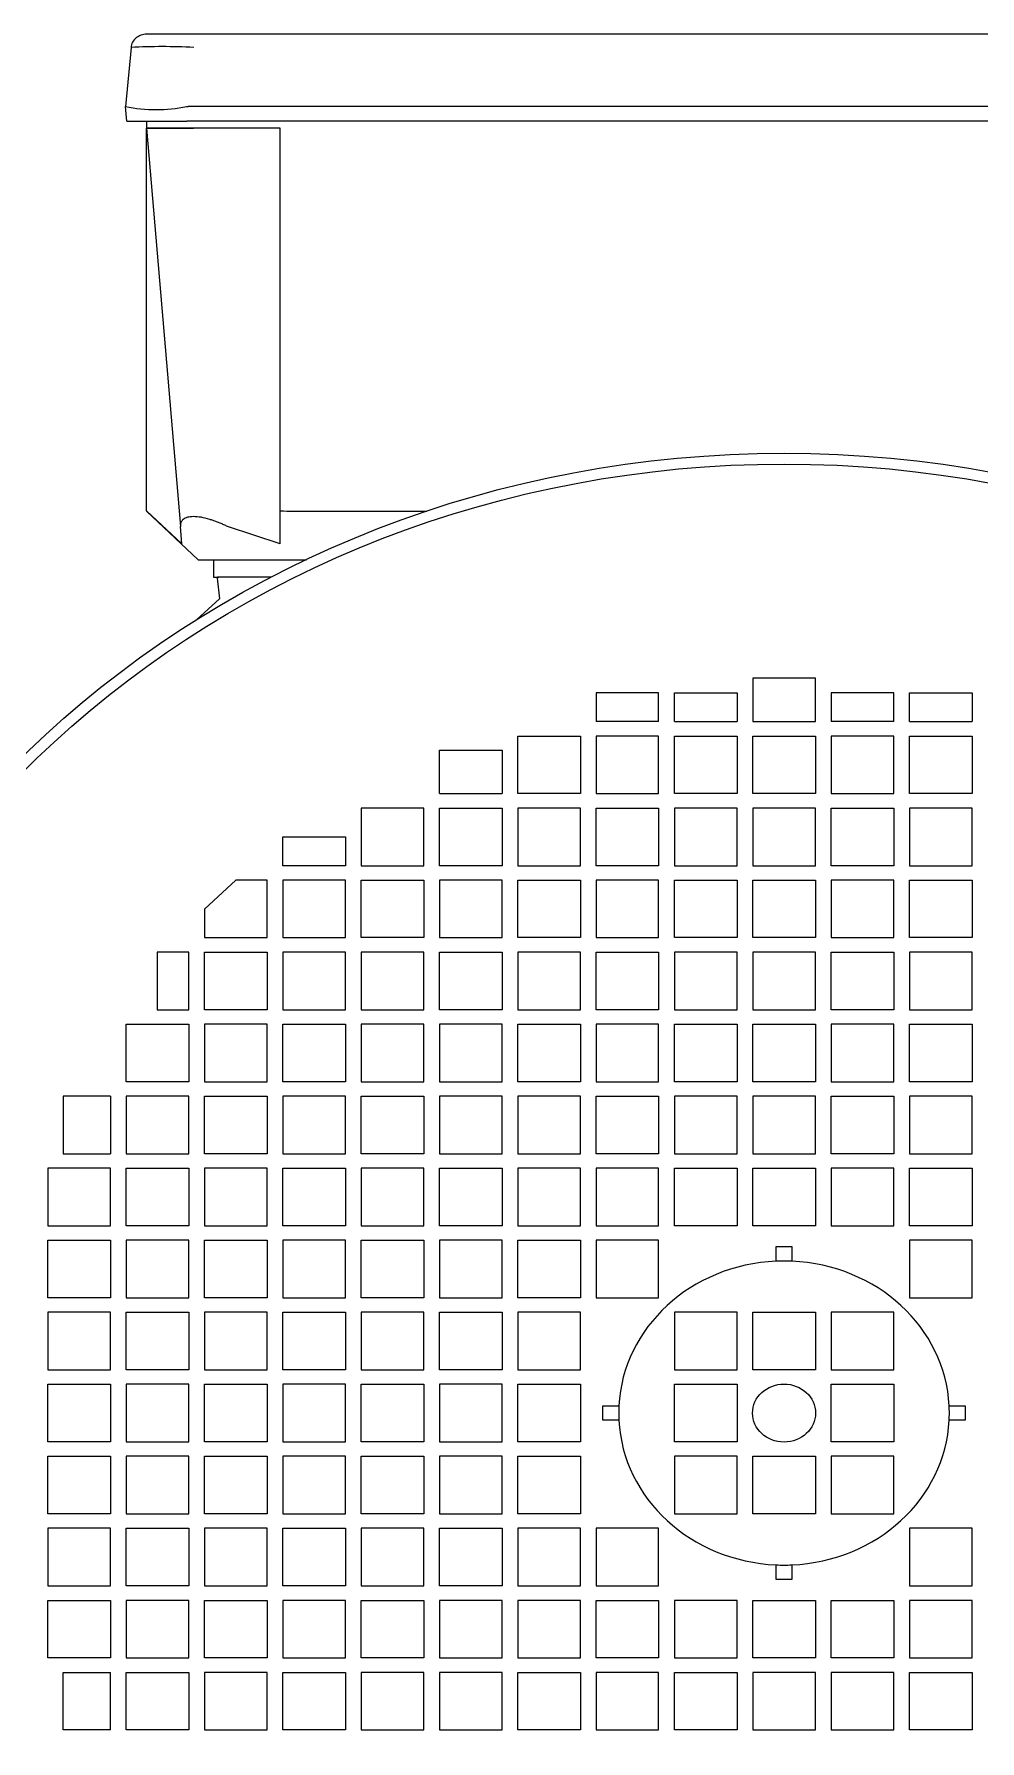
# Model space of a CAD drawing. Extents: x -1899985 to 1774885, y 556286 to 2175695.
# Drawn here: x -665998.1 to -665856, y 581512.6 to 581768.9 of the extents above; entities that cross this region are included whole.
import ezdxf

# ---------------------------------------------------------------- set-up
doc = ezdxf.new("R2010")
doc.units = 0
doc.header["$LTSCALE"] = 10
doc.header["$MEASUREMENT"] = 0
for name, color, linetype in [('20剖面图$0$JVOG4900B6S8', 7, 'Continuous'), ('20剖面图$0$S-SB', 21, 'Continuous'), ('A-LIN-V', 9, 'Continuous')]:
    doc.layers.add(name, color=color, linetype=linetype)

# ---------------------------------------------------------------- blocks, each defined once
blk = doc.blocks.new('20剖面图$0$rer34')
at = {"layer": '20剖面图$0$JVOG4900B6S8', "color": 1, "linetype": 'Continuous'}
for p, q in [((1598416.23, -75491.19), (1598415.45, -75500.08)), ((1598424.89, -75489.21), (1598418.39, -75489.21)), ((1598587.54, -75489.21), (1598424.89, -75489.21)), ((1598415.45, -75500.09), (1598415.45, -75500.08)), ((1598415.64, -75502.25), (1598415.45, -75500.09)), ((1598588.32, -75500.08), (1598424.11, -75500.08)), ((1598415.64, -75502.25), (1598423.92, -75502.25)), ((1598418.36, -75502.25), (1598418.36, -75503.34)), ((1598588.51, -75502.25), (1598423.92, -75502.25)), ((1598418.36, -75560.78), (1598418.36, -75503.34)), ((1598418.36, -75503.34), (1598423.07, -75563.16)), ((1598424.86, -75503.34), (1598418.36, -75503.34)), ((1598418.36, -75503.34), (1598424.88, -75503.34)), ((1598424.86, -75503.34), (1598424.88, -75503.34)), ((1598436.84, -75503.34), (1598424.88, -75503.34)), ((1598436.84, -75560.78), (1598436.84, -75503.34)), ((1598418.36, -75560.78), (1598418.36, -75560.86)), ((1598423.27, -75565.73), (1598418.36, -75560.78)), ((1598425.52, -75568.13), (1598418.36, -75560.86)), ((1598436.84, -75565.73), (1598436.84, -75560.78)), ((1598438.61, -75560.86), (1598457.06, -75560.86)), ((1598423.27, -75565.73), (1598423.07, -75563.16)), ((1598436.84, -75565.73), (1598429.57, -75563.16)), ((1598425.52, -75568.13), (1598438.61, -75568.13)), ((1598427.6, -75568.13), (1598427.6, -75570.73)), ((1598438.61, -75568.13), (1598440.44, -75568.13)), ((1598427.6, -75570.73), (1598428.29, -75570.73)), ((1598428.15, -75570.88), (1598428.43, -75574)), ((1598435.6, -75570.73), (1598428.29, -75570.73)), ((1598428.43, -75574), (1598425.32, -75577.12)), ((1598502.08, -75585.93), (1598502.08, -75592.45)), ((1598510.73, -75585.93), (1598502.08, -75585.93)), ((1598510.73, -75592.45), (1598510.73, -75585.93)), ((1598489.09, -75588.1), (1598480.45, -75588.1)), ((1598480.45, -75588.1), (1598480.45, -75592.45)), ((1598489.09, -75592.45), (1598489.09, -75588.1)), ((1598491.27, -75592.45), (1598491.27, -75588.1)), ((1598491.27, -75588.1), (1598499.91, -75588.1)), ((1598499.91, -75588.1), (1598499.91, -75592.45)), ((1598521.54, -75588.1), (1598512.9, -75588.1)), ((1598512.9, -75588.1), (1598512.9, -75592.45)), ((1598521.54, -75592.45), (1598521.54, -75588.1)), ((1598523.72, -75588.1), (1598532.36, -75588.1)), ((1598523.72, -75592.45), (1598523.72, -75588.1)), ((1598532.36, -75588.1), (1598532.36, -75592.45)), ((1598489.09, -75592.45), (1598480.45, -75592.45)), ((1598491.27, -75592.45), (1598499.91, -75592.45)), ((1598502.08, -75592.45), (1598510.73, -75592.45)), ((1598521.54, -75592.45), (1598512.9, -75592.45)), ((1598523.72, -75592.45), (1598532.36, -75592.45)), ((1598469.64, -75594.62), (1598478.28, -75594.62)), ((1598469.64, -75603.26), (1598469.64, -75594.62)), ((1598478.28, -75594.62), (1598478.28, -75603.26)), ((1598489.09, -75594.62), (1598480.45, -75594.62)), ((1598480.45, -75594.62), (1598480.45, -75603.26)), ((1598489.09, -75603.26), (1598489.09, -75594.62)), ((1598491.27, -75603.26), (1598491.27, -75594.62)), ((1598491.27, -75594.62), (1598499.91, -75594.62)), ((1598499.91, -75594.62), (1598499.91, -75603.26)), ((1598502.08, -75603.26), (1598502.08, -75594.62)), ((1598502.08, -75594.62), (1598510.73, -75594.62)), ((1598510.73, -75594.62), (1598510.73, -75603.26)), ((1598521.54, -75594.62), (1598512.9, -75594.62)), ((1598512.9, -75594.62), (1598512.9, -75603.26)), ((1598521.54, -75603.26), (1598521.54, -75594.62)), ((1598523.72, -75594.62), (1598532.36, -75594.62)), ((1598523.72, -75603.26), (1598523.72, -75594.62)), ((1598532.36, -75594.62), (1598532.36, -75603.26)), ((1598458.82, -75603.26), (1598458.82, -75596.74)), ((1598458.82, -75596.74), (1598467.46, -75596.74)), ((1598467.46, -75596.74), (1598467.46, -75603.26)), ((1598458.82, -75603.26), (1598467.46, -75603.26)), ((1598478.28, -75603.26), (1598469.64, -75603.26)), ((1598480.45, -75603.26), (1598489.09, -75603.26)), ((1598499.91, -75603.26), (1598491.27, -75603.26)), ((1598510.73, -75603.26), (1598502.08, -75603.26)), ((1598512.9, -75603.26), (1598521.54, -75603.26)), ((1598532.36, -75603.26), (1598523.72, -75603.26)), ((1598448.01, -75605.44), (1598448.01, -75614.08)), ((1598456.65, -75605.44), (1598448.01, -75605.44)), ((1598456.65, -75614.08), (1598456.65, -75605.44)), ((1598458.82, -75614.08), (1598458.82, -75605.44)), ((1598458.82, -75605.44), (1598467.46, -75605.44)), ((1598467.46, -75605.44), (1598467.46, -75614.08)), ((1598478.28, -75605.44), (1598469.64, -75605.44)), ((1598469.64, -75605.44), (1598469.64, -75614.08)), ((1598478.28, -75614.08), (1598478.28, -75605.44)), ((1598480.45, -75605.44), (1598489.09, -75605.44)), ((1598480.45, -75614.08), (1598480.45, -75605.44)), ((1598489.09, -75605.44), (1598489.09, -75614.08)), ((1598491.27, -75605.44), (1598491.27, -75614.08)), ((1598499.91, -75605.44), (1598491.27, -75605.44)), ((1598499.91, -75614.08), (1598499.91, -75605.44)), ((1598510.73, -75605.44), (1598502.08, -75605.44)), ((1598502.08, -75605.44), (1598502.08, -75614.08)), ((1598510.73, -75614.08), (1598510.73, -75605.44)), ((1598512.9, -75605.44), (1598521.54, -75605.44)), ((1598512.9, -75614.08), (1598512.9, -75605.44)), ((1598521.54, -75605.44), (1598521.54, -75614.08)), ((1598532.36, -75605.44), (1598523.72, -75605.44)), ((1598523.72, -75605.44), (1598523.72, -75614.08)), ((1598532.36, -75614.08), (1598532.36, -75605.44)), ((1598437.19, -75609.73), (1598445.83, -75609.73)), ((1598437.19, -75614.08), (1598437.19, -75609.73)), ((1598445.83, -75609.73), (1598445.83, -75614.08)), ((1598430.72, -75616.25), (1598426.37, -75620.6)), ((1598435.02, -75616.25), (1598430.72, -75616.25)), ((1598435.02, -75624.89), (1598435.02, -75616.25)), ((1598445.83, -75614.08), (1598437.19, -75614.08)), ((1598437.19, -75616.25), (1598437.19, -75624.89)), ((1598445.83, -75616.25), (1598437.19, -75616.25)), ((1598445.83, -75624.89), (1598445.83, -75616.25)), ((1598448.01, -75614.08), (1598456.65, -75614.08)), ((1598448.01, -75616.25), (1598456.65, -75616.25)), ((1598448.01, -75624.89), (1598448.01, -75616.25)), ((1598456.65, -75616.25), (1598456.65, -75624.89)), ((1598467.46, -75614.08), (1598458.82, -75614.08)), ((1598467.46, -75616.25), (1598458.82, -75616.25)), ((1598458.82, -75616.25), (1598458.82, -75624.89)), ((1598467.46, -75624.89), (1598467.46, -75616.25)), ((1598469.64, -75614.08), (1598478.28, -75614.08)), ((1598469.64, -75616.25), (1598478.28, -75616.25)), ((1598469.64, -75624.89), (1598469.64, -75616.25)), ((1598478.28, -75616.25), (1598478.28, -75624.89)), ((1598489.09, -75614.08), (1598480.45, -75614.08)), ((1598480.45, -75616.25), (1598480.45, -75624.89)), ((1598489.09, -75616.25), (1598480.45, -75616.25)), ((1598489.09, -75624.89), (1598489.09, -75616.25)), ((1598491.27, -75614.08), (1598499.91, -75614.08)), ((1598491.27, -75616.25), (1598499.91, -75616.25)), ((1598491.27, -75624.89), (1598491.27, -75616.25)), ((1598499.91, -75616.25), (1598499.91, -75624.89)), ((1598502.08, -75614.08), (1598510.73, -75614.08)), ((1598502.08, -75616.25), (1598510.73, -75616.25)), ((1598502.08, -75624.89), (1598502.08, -75616.25)), ((1598510.73, -75616.25), (1598510.73, -75624.89)), ((1598521.54, -75614.08), (1598512.9, -75614.08)), ((1598521.54, -75616.25), (1598512.9, -75616.25)), ((1598512.9, -75616.25), (1598512.9, -75624.89)), ((1598521.54, -75624.89), (1598521.54, -75616.25)), ((1598523.72, -75614.08), (1598532.36, -75614.08)), ((1598523.72, -75624.89), (1598523.72, -75616.25)), ((1598523.72, -75616.25), (1598532.36, -75616.25)), ((1598532.36, -75616.25), (1598532.36, -75624.89)), ((1598426.37, -75620.6), (1598426.37, -75624.89)), ((1598426.37, -75624.89), (1598435.02, -75624.89)), ((1598437.19, -75624.89), (1598445.83, -75624.89)), ((1598456.65, -75624.89), (1598448.01, -75624.89)), ((1598458.82, -75624.89), (1598467.46, -75624.89)), ((1598478.28, -75624.89), (1598469.64, -75624.89)), ((1598480.45, -75624.89), (1598489.09, -75624.89)), ((1598499.91, -75624.89), (1598491.27, -75624.89)), ((1598510.73, -75624.89), (1598502.08, -75624.89)), ((1598512.9, -75624.89), (1598521.54, -75624.89)), ((1598532.36, -75624.89), (1598523.72, -75624.89)), ((1598424.2, -75627.07), (1598419.85, -75627.07)), ((1598419.85, -75627.07), (1598419.85, -75635.71)), ((1598424.2, -75635.71), (1598424.2, -75627.07)), ((1598426.37, -75627.07), (1598435.02, -75627.07)), ((1598426.37, -75635.71), (1598426.37, -75627.07)), ((1598435.02, -75627.07), (1598435.02, -75635.71)), ((1598445.83, -75627.07), (1598437.19, -75627.07)), ((1598437.19, -75627.07), (1598437.19, -75635.71)), ((1598445.83, -75635.71), (1598445.83, -75627.07)), ((1598456.65, -75627.07), (1598448.01, -75627.07)), ((1598448.01, -75627.07), (1598448.01, -75635.71)), ((1598456.65, -75635.71), (1598456.65, -75627.07)), ((1598458.82, -75627.07), (1598467.46, -75627.07)), ((1598458.82, -75635.71), (1598458.82, -75627.07)), ((1598467.46, -75627.07), (1598467.46, -75635.71)), ((1598478.28, -75627.07), (1598469.64, -75627.07)), ((1598469.64, -75627.07), (1598469.64, -75635.71)), ((1598478.28, -75635.71), (1598478.28, -75627.07)), ((1598480.45, -75635.71), (1598480.45, -75627.07)), ((1598480.45, -75627.07), (1598489.09, -75627.07)), ((1598489.09, -75627.07), (1598489.09, -75635.71)), ((1598491.27, -75627.07), (1598491.27, -75635.71)), ((1598499.91, -75627.07), (1598491.27, -75627.07)), ((1598499.91, -75635.71), (1598499.91, -75627.07)), ((1598510.73, -75627.07), (1598502.08, -75627.07)), ((1598502.08, -75627.07), (1598502.08, -75635.71)), ((1598510.73, -75635.71), (1598510.73, -75627.07)), ((1598512.9, -75627.07), (1598521.54, -75627.07)), ((1598512.9, -75635.71), (1598512.9, -75627.07)), ((1598521.54, -75627.07), (1598521.54, -75635.71)), ((1598532.36, -75627.07), (1598523.72, -75627.07)), ((1598523.72, -75627.07), (1598523.72, -75635.71)), ((1598532.36, -75635.71), (1598532.36, -75627.07)), ((1598419.85, -75635.71), (1598424.2, -75635.71)), ((1598435.02, -75635.71), (1598426.37, -75635.71)), ((1598437.19, -75635.71), (1598445.83, -75635.71)), ((1598448.01, -75635.71), (1598456.65, -75635.71)), ((1598467.46, -75635.71), (1598458.82, -75635.71)), ((1598469.64, -75635.71), (1598478.28, -75635.71)), ((1598489.09, -75635.71), (1598480.45, -75635.71)), ((1598491.27, -75635.71), (1598499.91, -75635.71)), ((1598502.08, -75635.71), (1598510.73, -75635.71)), ((1598521.54, -75635.71), (1598512.9, -75635.71)), ((1598523.72, -75635.71), (1598532.36, -75635.71)), ((1598415.56, -75646.53), (1598415.56, -75637.88)), ((1598415.56, -75637.88), (1598424.2, -75637.88)), ((1598424.2, -75637.88), (1598424.2, -75646.53)), ((1598435.02, -75637.88), (1598426.37, -75637.88)), ((1598426.37, -75637.88), (1598426.37, -75646.53)), ((1598435.02, -75646.53), (1598435.02, -75637.88)), ((1598437.19, -75637.88), (1598445.83, -75637.88)), ((1598437.19, -75646.53), (1598437.19, -75637.88)), ((1598445.83, -75637.88), (1598445.83, -75646.53)), ((1598448.01, -75637.88), (1598448.01, -75646.53)), ((1598456.65, -75637.88), (1598448.01, -75637.88)), ((1598456.65, -75646.53), (1598456.65, -75637.88)), ((1598467.46, -75637.88), (1598458.82, -75637.88)), ((1598458.82, -75637.88), (1598458.82, -75646.53)), ((1598467.46, -75646.53), (1598467.46, -75637.88)), ((1598469.64, -75637.88), (1598478.28, -75637.88)), ((1598469.64, -75646.53), (1598469.64, -75637.88)), ((1598478.28, -75637.88), (1598478.28, -75646.53)), ((1598489.09, -75637.88), (1598480.45, -75637.88)), ((1598480.45, -75637.88), (1598480.45, -75646.53)), ((1598489.09, -75646.53), (1598489.09, -75637.88)), ((1598491.27, -75637.88), (1598499.91, -75637.88)), ((1598491.27, -75646.53), (1598491.27, -75637.88)), ((1598499.91, -75637.88), (1598499.91, -75646.53)), ((1598502.08, -75646.53), (1598502.08, -75637.88)), ((1598502.08, -75637.88), (1598510.73, -75637.88)), ((1598510.73, -75637.88), (1598510.73, -75646.53)), ((1598512.9, -75637.88), (1598512.9, -75646.53)), ((1598521.54, -75637.88), (1598512.9, -75637.88)), ((1598521.54, -75646.53), (1598521.54, -75637.88)), ((1598523.72, -75637.88), (1598532.36, -75637.88)), ((1598523.72, -75646.53), (1598523.72, -75637.88)), ((1598532.36, -75637.88), (1598532.36, -75646.53)), ((1598424.2, -75646.53), (1598415.56, -75646.53)), ((1598426.37, -75646.53), (1598435.02, -75646.53)), ((1598445.83, -75646.53), (1598437.19, -75646.53)), ((1598448.01, -75646.53), (1598456.65, -75646.53)), ((1598458.82, -75646.53), (1598467.46, -75646.53)), ((1598478.28, -75646.53), (1598469.64, -75646.53)), ((1598480.45, -75646.53), (1598489.09, -75646.53)), ((1598499.91, -75646.53), (1598491.27, -75646.53)), ((1598510.73, -75646.53), (1598502.08, -75646.53)), ((1598512.9, -75646.53), (1598521.54, -75646.53)), ((1598532.36, -75646.53), (1598523.72, -75646.53)), ((1598406.86, -75648.7), (1598406.86, -75657.34)), ((1598413.38, -75648.7), (1598406.86, -75648.7)), ((1598413.38, -75648.7), (1598413.38, -75657.34)), ((1598424.2, -75648.7), (1598415.56, -75648.7)), ((1598415.56, -75648.7), (1598415.56, -75657.34)), ((1598424.2, -75657.34), (1598424.2, -75648.7)), ((1598426.37, -75648.7), (1598435.02, -75648.7)), ((1598426.37, -75657.34), (1598426.37, -75648.7)), ((1598435.02, -75648.7), (1598435.02, -75657.34)), ((1598437.19, -75648.7), (1598437.19, -75657.34)), ((1598445.83, -75648.7), (1598437.19, -75648.7)), ((1598445.83, -75657.34), (1598445.83, -75648.7)), ((1598448.01, -75648.7), (1598456.65, -75648.7)), ((1598448.01, -75657.34), (1598448.01, -75648.7)), ((1598456.65, -75648.7), (1598456.65, -75657.34)), ((1598458.82, -75648.7), (1598458.82, -75657.34)), ((1598467.46, -75648.7), (1598458.82, -75648.7)), ((1598467.46, -75657.34), (1598467.46, -75648.7)), ((1598478.28, -75648.7), (1598469.64, -75648.7)), ((1598469.64, -75648.7), (1598469.64, -75657.34)), ((1598478.28, -75657.34), (1598478.28, -75648.7)), ((1598480.45, -75648.7), (1598489.09, -75648.7)), ((1598480.45, -75657.34), (1598480.45, -75648.7)), ((1598489.09, -75648.7), (1598489.09, -75657.34)), ((1598499.91, -75648.7), (1598491.27, -75648.7)), ((1598491.27, -75648.7), (1598491.27, -75657.34)), ((1598499.91, -75657.34), (1598499.91, -75648.7)), ((1598510.73, -75648.7), (1598502.08, -75648.7)), ((1598502.08, -75648.7), (1598502.08, -75657.34)), ((1598510.73, -75657.34), (1598510.73, -75648.7)), ((1598512.9, -75648.7), (1598521.54, -75648.7)), ((1598512.9, -75657.34), (1598512.9, -75648.7)), ((1598521.54, -75648.7), (1598521.54, -75657.34)), ((1598523.72, -75648.7), (1598523.72, -75657.34)), ((1598532.36, -75648.7), (1598523.72, -75648.7)), ((1598532.36, -75657.34), (1598532.36, -75648.7)), ((1598406.86, -75657.34), (1598413.38, -75657.34)), ((1598415.56, -75657.34), (1598424.2, -75657.34)), ((1598435.02, -75657.34), (1598426.37, -75657.34)), ((1598437.19, -75657.34), (1598445.83, -75657.34)), ((1598456.65, -75657.34), (1598448.01, -75657.34)), ((1598458.82, -75657.34), (1598467.46, -75657.34)), ((1598469.64, -75657.34), (1598478.28, -75657.34)), ((1598489.09, -75657.34), (1598480.45, -75657.34)), ((1598491.27, -75657.34), (1598499.91, -75657.34)), ((1598502.08, -75657.34), (1598510.73, -75657.34)), ((1598521.54, -75657.34), (1598512.9, -75657.34)), ((1598523.72, -75657.34), (1598532.36, -75657.34)), ((1598413.38, -75659.52), (1598404.74, -75659.52)), ((1598404.74, -75659.52), (1598404.74, -75668.16)), ((1598413.38, -75668.16), (1598413.38, -75659.52)), ((1598415.56, -75659.52), (1598424.2, -75659.52)), ((1598415.56, -75668.16), (1598415.56, -75659.52)), ((1598424.2, -75659.52), (1598424.2, -75668.16)), ((1598426.37, -75659.52), (1598426.37, -75668.16)), ((1598435.02, -75659.52), (1598426.37, -75659.52)), ((1598435.02, -75668.16), (1598435.02, -75659.52)), ((1598437.19, -75668.16), (1598437.19, -75659.52)), ((1598437.19, -75659.52), (1598445.83, -75659.52)), ((1598445.83, -75659.52), (1598445.83, -75668.16)), ((1598448.01, -75659.52), (1598448.01, -75668.16)), ((1598456.65, -75659.52), (1598448.01, -75659.52)), ((1598456.65, -75668.16), (1598456.65, -75659.52)), ((1598458.82, -75659.52), (1598467.46, -75659.52)), ((1598458.82, -75668.16), (1598458.82, -75659.52)), ((1598467.46, -75659.52), (1598467.46, -75668.16)), ((1598478.28, -75659.52), (1598469.64, -75659.52)), ((1598469.64, -75659.52), (1598469.64, -75668.16)), ((1598478.28, -75668.16), (1598478.28, -75659.52)), ((1598480.45, -75659.52), (1598480.45, -75668.16)), ((1598489.09, -75659.52), (1598480.45, -75659.52)), ((1598489.09, -75668.16), (1598489.09, -75659.52)), ((1598491.27, -75659.52), (1598499.91, -75659.52)), ((1598491.27, -75668.16), (1598491.27, -75659.52)), ((1598499.91, -75659.52), (1598499.91, -75668.16)), ((1598502.08, -75659.52), (1598510.73, -75659.52)), ((1598502.08, -75668.16), (1598502.08, -75659.52)), ((1598510.73, -75659.52), (1598510.73, -75668.16)), ((1598521.54, -75659.52), (1598512.9, -75659.52)), ((1598512.9, -75659.52), (1598512.9, -75668.16)), ((1598521.54, -75668.16), (1598521.54, -75659.52)), ((1598523.72, -75659.52), (1598532.36, -75659.52)), ((1598523.72, -75668.16), (1598523.72, -75659.52)), ((1598532.36, -75659.52), (1598532.36, -75668.16)), ((1598404.74, -75668.16), (1598413.38, -75668.16)), ((1598424.2, -75668.16), (1598415.56, -75668.16)), ((1598426.37, -75668.16), (1598435.02, -75668.16)), ((1598445.83, -75668.16), (1598437.19, -75668.16)), ((1598448.01, -75668.16), (1598456.65, -75668.16)), ((1598467.46, -75668.16), (1598458.82, -75668.16)), ((1598469.64, -75668.16), (1598478.28, -75668.16)), ((1598480.45, -75668.16), (1598489.09, -75668.16)), ((1598499.91, -75668.16), (1598491.27, -75668.16)), ((1598510.73, -75668.16), (1598502.08, -75668.16)), ((1598512.9, -75668.16), (1598521.54, -75668.16)), ((1598532.36, -75668.16), (1598523.72, -75668.16)), ((1598404.74, -75670.33), (1598413.38, -75670.33)), ((1598404.74, -75678.97), (1598404.74, -75670.33)), ((1598413.38, -75670.33), (1598413.38, -75678.97)), ((1598424.2, -75670.33), (1598415.56, -75670.33)), ((1598415.56, -75670.33), (1598415.56, -75678.97)), ((1598424.2, -75678.97), (1598424.2, -75670.33)), ((1598426.37, -75670.33), (1598435.02, -75670.33)), ((1598426.37, -75678.97), (1598426.37, -75670.33)), ((1598435.02, -75670.33), (1598435.02, -75678.97)), ((1598445.83, -75670.33), (1598437.19, -75670.33)), ((1598437.19, -75670.33), (1598437.19, -75678.97)), ((1598445.83, -75678.97), (1598445.83, -75670.33)), ((1598448.01, -75670.33), (1598456.65, -75670.33)), ((1598448.01, -75678.97), (1598448.01, -75670.33)), ((1598456.65, -75670.33), (1598456.65, -75678.97)), ((1598467.46, -75670.33), (1598458.82, -75670.33)), ((1598458.82, -75670.33), (1598458.82, -75678.97)), ((1598467.46, -75678.97), (1598467.46, -75670.33)), ((1598469.64, -75670.33), (1598478.28, -75670.33)), ((1598469.64, -75678.97), (1598469.64, -75670.33)), ((1598478.28, -75670.33), (1598478.28, -75678.97)), ((1598489.09, -75670.33), (1598480.45, -75670.33)), ((1598480.45, -75670.33), (1598480.45, -75678.97)), ((1598489.09, -75678.97), (1598489.09, -75670.33)), ((1598523.72, -75670.33), (1598523.72, -75678.97)), ((1598532.36, -75670.33), (1598523.72, -75670.33)), ((1598532.36, -75678.97), (1598532.36, -75670.33)), ((1598505.32, -75671.28), (1598507.49, -75671.28)), ((1598505.32, -75673.48), (1598505.32, -75671.28)), ((1598507.49, -75671.28), (1598507.49, -75673.48)), ((1598413.38, -75678.97), (1598404.74, -75678.97)), ((1598415.56, -75678.97), (1598424.2, -75678.97)), ((1598435.02, -75678.97), (1598426.37, -75678.97)), ((1598437.19, -75678.97), (1598445.83, -75678.97)), ((1598456.65, -75678.97), (1598448.01, -75678.97)), ((1598458.82, -75678.97), (1598467.46, -75678.97)), ((1598478.28, -75678.97), (1598469.64, -75678.97)), ((1598480.45, -75678.97), (1598489.09, -75678.97)), ((1598523.72, -75678.97), (1598532.36, -75678.97)), ((1598413.38, -75681.15), (1598404.74, -75681.15)), ((1598404.74, -75681.15), (1598404.74, -75689.79)), ((1598413.38, -75689.79), (1598413.38, -75681.15)), ((1598415.56, -75689.79), (1598415.56, -75681.15)), ((1598415.56, -75681.15), (1598424.2, -75681.15)), ((1598424.2, -75681.15), (1598424.2, -75689.79)), ((1598435.02, -75681.15), (1598426.37, -75681.15)), ((1598426.37, -75681.15), (1598426.37, -75689.79)), ((1598435.02, -75689.79), (1598435.02, -75681.15)), ((1598437.19, -75689.79), (1598437.19, -75681.15)), ((1598437.19, -75681.15), (1598445.83, -75681.15)), ((1598445.83, -75681.15), (1598445.83, -75689.79)), ((1598456.65, -75681.15), (1598448.01, -75681.15)), ((1598448.01, -75681.15), (1598448.01, -75689.79)), ((1598456.65, -75689.79), (1598456.65, -75681.15)), ((1598458.82, -75689.79), (1598458.82, -75681.15)), ((1598458.82, -75681.15), (1598467.46, -75681.15)), ((1598467.46, -75681.15), (1598467.46, -75689.79)), ((1598478.28, -75681.15), (1598469.64, -75681.15)), ((1598469.64, -75681.15), (1598469.64, -75689.79)), ((1598478.28, -75689.79), (1598478.28, -75681.15)), ((1598491.27, -75681.15), (1598491.27, -75689.79)), ((1598499.91, -75681.15), (1598491.27, -75681.15)), ((1598499.91, -75689.79), (1598499.91, -75681.15)), ((1598502.08, -75689.79), (1598502.08, -75681.15)), ((1598502.08, -75681.15), (1598510.73, -75681.15)), ((1598510.73, -75681.15), (1598510.73, -75689.79)), ((1598521.54, -75681.15), (1598512.9, -75681.15)), ((1598512.9, -75681.15), (1598512.9, -75689.79)), ((1598521.54, -75689.79), (1598521.54, -75681.15)), ((1598404.74, -75689.79), (1598413.38, -75689.79)), ((1598424.2, -75689.79), (1598415.56, -75689.79)), ((1598426.37, -75689.79), (1598435.02, -75689.79)), ((1598445.83, -75689.79), (1598437.19, -75689.79)), ((1598448.01, -75689.79), (1598456.65, -75689.79)), ((1598467.46, -75689.79), (1598458.82, -75689.79)), ((1598469.64, -75689.79), (1598478.28, -75689.79)), ((1598491.27, -75689.79), (1598499.91, -75689.79)), ((1598510.73, -75689.79), (1598502.08, -75689.79)), ((1598512.9, -75689.79), (1598521.54, -75689.79)), ((1598404.74, -75691.96), (1598413.38, -75691.96)), ((1598404.74, -75700.6), (1598404.74, -75691.96)), ((1598413.38, -75691.96), (1598413.38, -75700.6)), ((1598424.2, -75691.96), (1598415.56, -75691.96)), ((1598415.56, -75691.96), (1598415.56, -75700.6)), ((1598424.2, -75700.6), (1598424.2, -75691.96)), ((1598426.37, -75691.96), (1598435.02, -75691.96)), ((1598426.37, -75700.6), (1598426.37, -75691.96)), ((1598435.02, -75691.96), (1598435.02, -75700.6)), ((1598445.83, -75691.96), (1598437.19, -75691.96)), ((1598437.19, -75691.96), (1598437.19, -75700.6)), ((1598445.83, -75700.6), (1598445.83, -75691.96)), ((1598448.01, -75691.96), (1598456.65, -75691.96)), ((1598448.01, -75700.6), (1598448.01, -75691.96)), ((1598456.65, -75691.96), (1598456.65, -75700.6)), ((1598467.46, -75691.96), (1598458.82, -75691.96)), ((1598458.82, -75691.96), (1598458.82, -75700.6)), ((1598467.46, -75700.6), (1598467.46, -75691.96)), ((1598469.64, -75700.6), (1598469.64, -75691.96)), ((1598469.64, -75691.96), (1598478.28, -75691.96)), ((1598478.28, -75691.96), (1598478.28, -75700.6)), ((1598491.27, -75691.96), (1598499.91, -75691.96)), ((1598491.27, -75700.6), (1598491.27, -75691.96)), ((1598499.91, -75691.96), (1598499.91, -75700.6)), ((1598512.9, -75691.96), (1598521.54, -75691.96)), ((1598512.9, -75700.6), (1598512.9, -75691.96)), ((1598521.54, -75691.96), (1598521.54, -75700.6)), ((1598481.4, -75695.2), (1598483.6, -75695.2)), ((1598481.4, -75697.37), (1598481.4, -75695.2)), ((1598529.21, -75695.2), (1598531.41, -75695.2)), ((1598531.41, -75695.2), (1598531.41, -75697.37)), ((1598483.6, -75697.37), (1598481.4, -75697.37)), ((1598531.41, -75697.37), (1598529.21, -75697.37)), ((1598413.38, -75700.6), (1598404.74, -75700.6)), ((1598415.56, -75700.6), (1598424.2, -75700.6)), ((1598435.02, -75700.6), (1598426.37, -75700.6)), ((1598437.19, -75700.6), (1598445.83, -75700.6)), ((1598456.65, -75700.6), (1598448.01, -75700.6)), ((1598458.82, -75700.6), (1598467.46, -75700.6)), ((1598478.28, -75700.6), (1598469.64, -75700.6)), ((1598499.91, -75700.6), (1598491.27, -75700.6)), ((1598521.54, -75700.6), (1598512.9, -75700.6)), ((1598404.74, -75702.78), (1598413.38, -75702.78)), ((1598404.74, -75711.42), (1598404.74, -75702.78)), ((1598413.38, -75702.78), (1598413.38, -75711.42)), ((1598424.2, -75702.78), (1598415.56, -75702.78)), ((1598415.56, -75702.78), (1598415.56, -75711.42)), ((1598424.2, -75711.42), (1598424.2, -75702.78)), ((1598426.37, -75702.78), (1598435.02, -75702.78)), ((1598426.37, -75711.42), (1598426.37, -75702.78)), ((1598435.02, -75702.78), (1598435.02, -75711.42)), ((1598445.83, -75702.78), (1598437.19, -75702.78)), ((1598437.19, -75702.78), (1598437.19, -75711.42)), ((1598445.83, -75711.42), (1598445.83, -75702.78)), ((1598448.01, -75702.78), (1598456.65, -75702.78)), ((1598448.01, -75711.42), (1598448.01, -75702.78)), ((1598456.65, -75702.78), (1598456.65, -75711.42)), ((1598467.46, -75702.78), (1598458.82, -75702.78)), ((1598458.82, -75702.78), (1598458.82, -75711.42)), ((1598467.46, -75711.42), (1598467.46, -75702.78)), ((1598469.64, -75711.42), (1598469.64, -75702.78)), ((1598469.64, -75702.78), (1598478.28, -75702.78)), ((1598478.28, -75702.78), (1598478.28, -75711.42)), ((1598499.91, -75702.78), (1598491.27, -75702.78)), ((1598491.27, -75702.78), (1598491.27, -75711.42)), ((1598499.91, -75711.42), (1598499.91, -75702.78)), ((1598502.08, -75702.78), (1598510.73, -75702.78)), ((1598502.08, -75711.42), (1598502.08, -75702.78)), ((1598510.73, -75702.78), (1598510.73, -75711.42)), ((1598521.54, -75702.78), (1598512.9, -75702.78)), ((1598512.9, -75702.78), (1598512.9, -75711.42)), ((1598521.54, -75711.42), (1598521.54, -75702.78)), ((1598413.38, -75711.42), (1598404.74, -75711.42)), ((1598415.56, -75711.42), (1598424.2, -75711.42)), ((1598435.02, -75711.42), (1598426.37, -75711.42)), ((1598437.19, -75711.42), (1598445.83, -75711.42)), ((1598456.65, -75711.42), (1598448.01, -75711.42)), ((1598458.82, -75711.42), (1598467.46, -75711.42)), ((1598478.28, -75711.42), (1598469.64, -75711.42)), ((1598491.27, -75711.42), (1598499.91, -75711.42)), ((1598510.73, -75711.42), (1598502.08, -75711.42)), ((1598512.9, -75711.42), (1598521.54, -75711.42)), ((1598413.38, -75713.59), (1598404.74, -75713.59)), ((1598404.74, -75713.59), (1598404.74, -75722.24)), ((1598413.38, -75722.24), (1598413.38, -75713.59)), ((1598415.56, -75722.24), (1598415.56, -75713.59)), ((1598415.56, -75713.59), (1598424.2, -75713.59)), ((1598424.2, -75713.59), (1598424.2, -75722.24)), ((1598435.02, -75713.59), (1598426.37, -75713.59)), ((1598426.37, -75713.59), (1598426.37, -75722.24)), ((1598435.02, -75722.24), (1598435.02, -75713.59)), ((1598437.19, -75713.59), (1598445.83, -75713.59)), ((1598437.19, -75722.24), (1598437.19, -75713.59)), ((1598445.83, -75713.59), (1598445.83, -75722.24)), ((1598448.01, -75713.59), (1598448.01, -75722.24)), ((1598456.65, -75713.59), (1598448.01, -75713.59)), ((1598456.65, -75722.24), (1598456.65, -75713.59)), ((1598458.82, -75713.59), (1598467.46, -75713.59)), ((1598458.82, -75722.24), (1598458.82, -75713.59)), ((1598467.46, -75713.59), (1598467.46, -75722.24)), ((1598478.28, -75713.59), (1598469.64, -75713.59)), ((1598469.64, -75713.59), (1598469.64, -75722.24)), ((1598478.28, -75722.24), (1598478.28, -75713.59)), ((1598489.09, -75713.59), (1598480.45, -75713.59)), ((1598480.45, -75713.59), (1598480.45, -75722.24)), ((1598489.09, -75722.24), (1598489.09, -75713.59)), ((1598532.36, -75713.59), (1598523.72, -75713.59)), ((1598523.72, -75713.59), (1598523.72, -75722.24)), ((1598532.36, -75722.24), (1598532.36, -75713.59)), ((1598505.32, -75721.28), (1598505.32, -75719.08)), ((1598507.49, -75719.08), (1598507.49, -75721.28)), ((1598404.74, -75722.24), (1598413.38, -75722.24)), ((1598424.2, -75722.24), (1598415.56, -75722.24)), ((1598426.37, -75722.24), (1598435.02, -75722.24)), ((1598445.83, -75722.24), (1598437.19, -75722.24)), ((1598448.01, -75722.24), (1598456.65, -75722.24)), ((1598467.46, -75722.24), (1598458.82, -75722.24)), ((1598469.64, -75722.24), (1598478.28, -75722.24)), ((1598480.45, -75722.24), (1598489.09, -75722.24)), ((1598507.49, -75721.28), (1598505.32, -75721.28)), ((1598523.72, -75722.24), (1598532.36, -75722.24)), ((1598404.74, -75724.41), (1598413.38, -75724.41)), ((1598404.74, -75733.05), (1598404.74, -75724.41)), ((1598413.38, -75724.41), (1598413.38, -75733.05)), ((1598424.2, -75724.41), (1598415.56, -75724.41)), ((1598415.56, -75724.41), (1598415.56, -75733.05)), ((1598424.2, -75733.05), (1598424.2, -75724.41)), ((1598426.37, -75724.41), (1598435.02, -75724.41)), ((1598426.37, -75733.05), (1598426.37, -75724.41)), ((1598435.02, -75724.41), (1598435.02, -75733.05)), ((1598445.83, -75724.41), (1598437.19, -75724.41)), ((1598437.19, -75724.41), (1598437.19, -75733.05)), ((1598445.83, -75733.05), (1598445.83, -75724.41)), ((1598448.01, -75724.41), (1598456.65, -75724.41)), ((1598448.01, -75733.05), (1598448.01, -75724.41)), ((1598456.65, -75724.41), (1598456.65, -75733.05)), ((1598467.46, -75724.41), (1598458.82, -75724.41)), ((1598458.82, -75724.41), (1598458.82, -75733.05)), ((1598467.46, -75733.05), (1598467.46, -75724.41)), ((1598469.64, -75724.41), (1598469.64, -75733.05)), ((1598478.28, -75724.41), (1598469.64, -75724.41)), ((1598478.28, -75733.05), (1598478.28, -75724.41)), ((1598480.45, -75724.41), (1598489.09, -75724.41)), ((1598480.45, -75733.05), (1598480.45, -75724.41)), ((1598489.09, -75724.41), (1598489.09, -75733.05)), ((1598491.27, -75724.41), (1598491.27, -75733.05)), ((1598499.91, -75724.41), (1598491.27, -75724.41)), ((1598499.91, -75733.05), (1598499.91, -75724.41)), ((1598502.08, -75724.41), (1598510.73, -75724.41)), ((1598502.08, -75733.05), (1598502.08, -75724.41)), ((1598510.73, -75724.41), (1598510.73, -75733.05)), ((1598512.9, -75724.41), (1598521.54, -75724.41)), ((1598512.9, -75733.05), (1598512.9, -75724.41)), ((1598521.54, -75724.41), (1598521.54, -75733.05)), ((1598532.36, -75724.41), (1598523.72, -75724.41)), ((1598523.72, -75724.41), (1598523.72, -75733.05)), ((1598532.36, -75733.05), (1598532.36, -75724.41)), ((1598413.38, -75733.05), (1598404.74, -75733.05)), ((1598415.56, -75733.05), (1598424.2, -75733.05)), ((1598435.02, -75733.05), (1598426.37, -75733.05)), ((1598437.19, -75733.05), (1598445.83, -75733.05)), ((1598456.65, -75733.05), (1598448.01, -75733.05)), ((1598458.82, -75733.05), (1598467.46, -75733.05)), ((1598469.64, -75733.05), (1598478.28, -75733.05)), ((1598489.09, -75733.05), (1598480.45, -75733.05)), ((1598491.27, -75733.05), (1598499.91, -75733.05)), ((1598510.73, -75733.05), (1598502.08, -75733.05)), ((1598521.54, -75733.05), (1598512.9, -75733.05)), ((1598523.72, -75733.05), (1598532.36, -75733.05)), ((1598406.86, -75735.23), (1598413.38, -75735.23)), ((1598406.86, -75743.87), (1598406.86, -75735.23)), ((1598413.38, -75743.87), (1598413.38, -75735.23)), ((1598415.56, -75735.23), (1598424.2, -75735.23)), ((1598415.56, -75743.87), (1598415.56, -75735.23)), ((1598424.2, -75735.23), (1598424.2, -75743.87)), ((1598435.02, -75735.23), (1598426.37, -75735.23)), ((1598426.37, -75735.23), (1598426.37, -75743.87)), ((1598435.02, -75743.87), (1598435.02, -75735.23)), ((1598437.19, -75735.23), (1598445.83, -75735.23)), ((1598437.19, -75743.87), (1598437.19, -75735.23)), ((1598445.83, -75735.23), (1598445.83, -75743.87)), ((1598448.01, -75735.23), (1598448.01, -75743.87)), ((1598456.65, -75735.23), (1598448.01, -75735.23)), ((1598456.65, -75743.87), (1598456.65, -75735.23)), ((1598467.46, -75735.23), (1598458.82, -75735.23)), ((1598458.82, -75735.23), (1598458.82, -75743.87)), ((1598467.46, -75743.87), (1598467.46, -75735.23)), ((1598469.64, -75735.23), (1598478.28, -75735.23)), ((1598469.64, -75743.87), (1598469.64, -75735.23)), ((1598478.28, -75735.23), (1598478.28, -75743.87)), ((1598489.09, -75735.23), (1598480.45, -75735.23)), ((1598480.45, -75735.23), (1598480.45, -75743.87)), ((1598489.09, -75743.87), (1598489.09, -75735.23)), ((1598491.27, -75735.23), (1598499.91, -75735.23)), ((1598491.27, -75743.87), (1598491.27, -75735.23)), ((1598499.91, -75735.23), (1598499.91, -75743.87)), ((1598502.08, -75735.23), (1598502.08, -75743.87)), ((1598510.73, -75735.23), (1598502.08, -75735.23)), ((1598510.73, -75743.87), (1598510.73, -75735.23)), ((1598521.54, -75735.23), (1598512.9, -75735.23)), ((1598512.9, -75735.23), (1598512.9, -75743.87)), ((1598521.54, -75743.87), (1598521.54, -75735.23)), ((1598523.72, -75735.23), (1598532.36, -75735.23)), ((1598523.72, -75743.87), (1598523.72, -75735.23)), ((1598532.36, -75735.23), (1598532.36, -75743.87)), ((1598413.38, -75743.87), (1598406.86, -75743.87)), ((1598424.2, -75743.87), (1598415.56, -75743.87)), ((1598426.37, -75743.87), (1598435.02, -75743.87)), ((1598445.83, -75743.87), (1598437.19, -75743.87)), ((1598448.01, -75743.87), (1598456.65, -75743.87)), ((1598458.82, -75743.87), (1598467.46, -75743.87)), ((1598478.28, -75743.87), (1598469.64, -75743.87)), ((1598480.45, -75743.87), (1598489.09, -75743.87)), ((1598499.91, -75743.87), (1598491.27, -75743.87)), ((1598502.08, -75743.87), (1598510.73, -75743.87)), ((1598512.9, -75743.87), (1598521.54, -75743.87)), ((1598532.36, -75743.87), (1598523.72, -75743.87))]:
    blk.add_line(p, q, dxfattribs=at)
for radius in [144.14, 142.51, 4.35]:
    blk.add_circle((1598506.4, -75696.28), radius, dxfattribs=at)
for centre, radius, start, end in [((1598420.56, -75574.31), 83.23, 87.0168, 92.9832), ((1598419.69, -75480.05), 20.48, 258.065, 281.9349), ((1598428.29, -75570.87), 0.136, 90, 185), ((1598506.4, -75696.28), 22.83, 92.7294, 177.2706), ((1598506.4, -75696.28), 22.83, 87.2706, 92.7294), ((1598506.4, -75696.28), 22.83, 2.7294, 87.2706), ((1598506.4, -75696.28), 22.83, 177.2706, 182.7294), ((1598506.4, -75696.28), 22.83, 357.2706, 2.7294), ((1598506.4, -75696.28), 22.83, 182.7294, 267.2706), ((1598506.4, -75696.28), 22.83, 272.7294, 357.2706), ((1598506.4, -75696.28), 22.83, 267.2706, 272.7294)]:
    blk.add_arc(centre, radius, start, end, dxfattribs=at)
at = {"layer": '20剖面图$0$JVOG4900B6S8', "color": 1, "linetype": 'Continuous', "extrusion": (0, 0, -1)}
blk.add_ellipse((1598419.81, -75549.97), major_axis=(4.43, 49.88), ratio=0.173643, start_param=-0.037104, end_param=-0.015429, dxfattribs=at)
at = {"layer": '20剖面图$0$JVOG4900B6S8', "color": 1, "linetype": 'Continuous'}
for points, knots in [([(1598418.39, -75489.21), (1598418.12, -75489.21), (1598417.86, -75489.26), (1598417.35, -75489.46), (1598417.12, -75489.6), (1598416.73, -75489.96), (1598416.56, -75490.18), (1598416.32, -75490.66), (1598416.25, -75490.93), (1598416.23, -75491.19)], [0, 0, 0, 0, 0.25, 0.25, 0.5, 0.5, 0.75, 0.75, 1, 1, 1, 1]), ([(1598429.57, -75563.16), (1598429.48, -75563.11), (1598429.31, -75563.02), (1598429.05, -75562.89), (1598428.8, -75562.76), (1598428.55, -75562.65), (1598428.3, -75562.53), (1598428.05, -75562.43), (1598427.81, -75562.33), (1598427.57, -75562.24), (1598427.34, -75562.16), (1598426.77, -75561.96), (1598425.89, -75561.73), (1598424.82, -75561.63), (1598423.97, -75561.73), (1598423.51, -75561.98), (1598423.28, -75562.24), (1598423.17, -75562.43), (1598423.09, -75562.64), (1598423.05, -75562.89), (1598423.06, -75563.07), (1598423.07, -75563.16)], [0, 0, 0, 0, 0.026889, 0.053327, 0.079326, 0.104899, 0.130059, 0.154819, 0.179193, 0.203198, 0.226848, 0.25016, 0.377028, 0.499166, 0.621807, 0.749182, 0.796258, 0.844759, 0.894809, 0.946521, 1, 1, 1, 1])]:
    blk.add_open_spline(points, degree=3, knots=knots, dxfattribs=at)
blk.add_open_spline([(1598436.84, -75560.78), (1598437.43, -75560.83), (1598438.02, -75560.86), (1598438.61, -75560.86)], degree=3, dxfattribs=at)
blk = doc.blocks.new('20剖面图')
at = {"layer": '20剖面图$0$S-SB', "xscale": 1.087878787878788}
blk.add_blockref('20剖面图$0$rer34', (-2404866.65, 657258.07), dxfattribs=at)

msp = doc.modelspace()

# ---------------------------------------------------------------- block references
at = {"layer": 'A-LIN-V'}
msp.add_blockref('20剖面图', (0, 0), dxfattribs=at)

doc.saveas('drawing.dxf')
